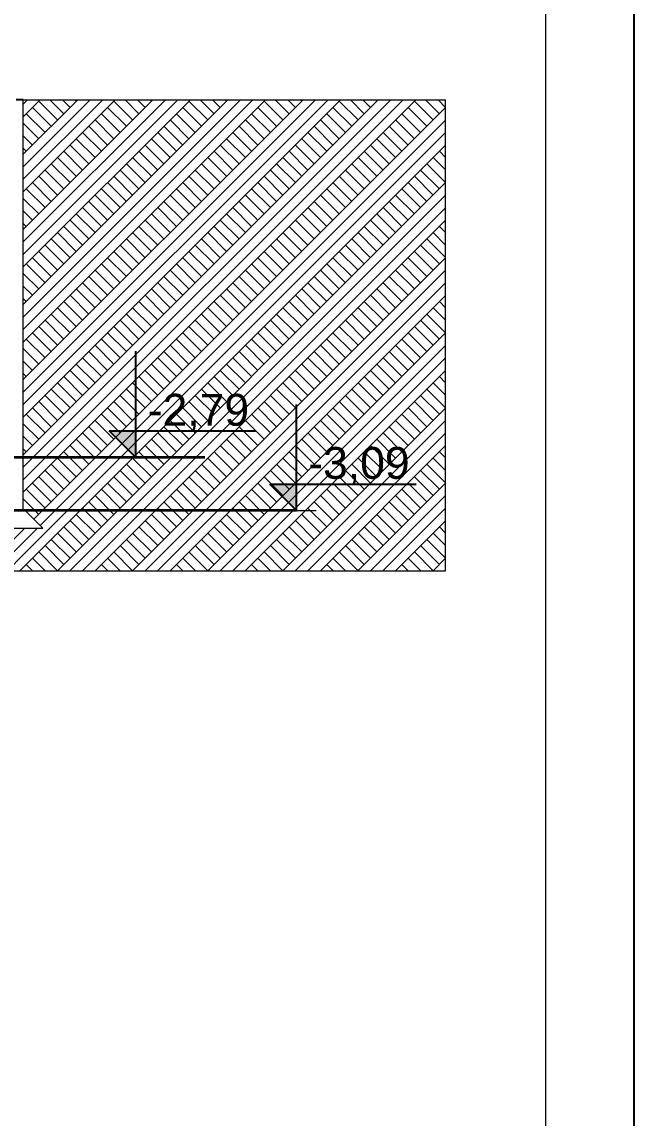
# Model space of a CAD drawing. Header units: millimetres. Extents: x 4647 to 73915, y -13612 to -8141.
# Drawn here: x 23422 to 23768, y -11726 to -11107 of the extents above; entities that cross this region are included whole.
import ezdxf

# ---------------------------------------------------------------- set-up
doc = ezdxf.new("R2010")
doc.units = ezdxf.units.MM
for name, color, linetype in [('2D - Ogólne', 7, 'Continuous'), ('Konstrukcja - Ściany zew', 7, 'Continuous'), ('Sytuacja - Teren', 7, 'Continuous'), ('Wymiarowanie - Ogólne', 7, 'Continuous')]:
    doc.layers.add(name, color=color, linetype=linetype)
doc.layers.add('a_wymiary', color=250, linetype='Continuous', lineweight=9)
doc.layers.add('Opisy - Tekst_Nr_Pióra__1', color=7, linetype='Continuous', lineweight=13)
doc.styles.add('GENERATED_STYLE_4', font='arial.ttf')

msp = doc.modelspace()

# ---------------------------------------------------------------- hatches: boundary and pattern name
at = {"layer": 'Wymiarowanie - Ogólne', "linetype": 'Continuous', "lineweight": 25}
for points in [[(23486.72, -11352.57), (23471.72, -11337.57), (23486.72, -11337.57)], [(23577.39, -11382.57), (23562.39, -11367.57), (23577.39, -11367.57)]]:
    msp.add_hatch(color=161, dxfattribs=at).paths.add_polyline_path(points, flags=0)

# ---------------------------------------------------------------- linework, layer by layer
msp.add_lwpolyline([(21668.14, -12577.97), (23768.14, -12577.97), (23768.14, -9607.97), (21668.14, -9607.97)], close=True)
at = {"layer": '2D - Ogólne', "color": 5, "lineweight": 35}
for p, q in [((23525.76, -11352.57), (23351.35, -11352.57)), ((23577.39, -11382.57), (23351.35, -11382.57))]:
    msp.add_line(p, q, dxfattribs=at)
at = {"layer": 'a_wymiary'}
for p, q in [((23423.14, -11150.57), (23419.14, -11150.57)), ((23423.14, -11382.57), (23423.14, -11150.57)), ((23421.64, -11382.57), (23423.14, -11382.57))]:
    msp.add_line(p, q, dxfattribs=at)
at = {"layer": 'Konstrukcja - Ściany zew', "color": 8, "lineweight": 13}
for p, q in [((23364.14, -11382.57), (23424.14, -11382.57)), ((23434.14, -11392.57), (23424.14, -11382.57)), ((23354.14, -11392.57), (23434.14, -11392.57))]:
    msp.add_line(p, q, dxfattribs=at)
at = {"layer": 'Konstrukcja - Ściany zew', "color": 251, "linetype": 'Continuous', "lineweight": 15}
msp.add_line((23427.49, -11391.24), (23427.49, -11391.24), dxfattribs=at)
at = {"layer": 'Opisy - Tekst_Nr_Pióra__1', "linetype": 'Continuous', "ltscale": 10, "flags": 128}
msp.add_lwpolyline([(23718.14, -12377.97), (21818.14, -12377.97), (21818.14, -9657.97), (23718.14, -9657.97)], close=True, dxfattribs=at)
at = {"layer": 'Sytuacja - Teren'}
msp.add_line((23423.14, -11150.57), (23419.14, -11150.57), dxfattribs=at)
at = {"layer": 'Sytuacja - Teren', "color": 53, "lineweight": 13}
for p, q in [((23423.14, -11150.57), (23661.66, -11150.57)), ((23423.14, -11382.57), (23423.14, -11150.57)), ((23661.66, -11416.57), (23661.66, -11150.57)), ((23423.14, -11382.57), (23424.14, -11382.57)), ((23434.14, -11392.57), (23424.14, -11382.57)), ((23354.14, -11392.57), (23423.14, -11392.57)), ((23423.14, -11392.57), (23434.14, -11392.57)), ((22113.14, -11416.57), (23423.14, -11416.57)), ((23423.14, -11416.57), (23661.66, -11416.57))]:
    msp.add_line(p, q, dxfattribs=at)
at = {"layer": 'Sytuacja - Teren', "color": 41, "linetype": 'Continuous', "lineweight": 13}
for p, q in [((23423.14, -11160.11), (23432.69, -11150.57)), ((23423.14, -11181.32), (23453.9, -11150.57)), ((23423.14, -11202.54), (23475.11, -11150.57)), ((23423.14, -11223.75), (23496.33, -11150.57)), ((23423.14, -11244.96), (23517.54, -11150.57)), ((23423.14, -11266.18), (23538.75, -11150.57)), ((23423.14, -11287.39), (23559.97, -11150.57)), ((23423.14, -11308.6), (23581.18, -11150.57)), ((23423.14, -11329.82), (23602.39, -11150.57)), ((23423.14, -11351.03), (23623.61, -11150.57)), ((23423.14, -11372.24), (23644.82, -11150.57)), ((23423.14, -11153.04), (23425.62, -11150.57)), ((23423.14, -11195.47), (23468.04, -11150.57)), ((23423.14, -11237.89), (23510.47, -11150.57)), ((23423.14, -11280.32), (23552.89, -11150.57)), ((23423.14, -11322.75), (23595.32, -11150.57)), ((23423.14, -11365.17), (23637.75, -11150.57)), ((23423.14, -11188.4), (23460.97, -11150.57)), ((23423.14, -11230.82), (23503.4, -11150.57)), ((23423.14, -11273.25), (23545.82, -11150.57)), ((23423.14, -11315.67), (23588.25, -11150.57)), ((23423.14, -11358.1), (23630.68, -11150.57)), ((23446.05, -11158.42), (23438.19, -11150.57)), ((23449.58, -11154.89), (23445.27, -11150.57)), ((23453.12, -11151.35), (23452.34, -11150.57)), ((23488.47, -11158.42), (23480.62, -11150.57)), ((23492.01, -11154.89), (23487.69, -11150.57)), ((23495.54, -11151.35), (23494.76, -11150.57)), ((23530.9, -11158.42), (23523.05, -11150.57)), ((23534.44, -11154.89), (23530.12, -11150.57)), ((23537.97, -11151.35), (23537.19, -11150.57)), ((23573.33, -11158.42), (23565.47, -11150.57)), ((23576.86, -11154.89), (23572.54, -11150.57)), ((23580.4, -11151.35), (23579.62, -11150.57)), ((23615.75, -11158.42), (23607.9, -11150.57)), ((23619.29, -11154.89), (23614.97, -11150.57)), ((23622.82, -11151.35), (23622.04, -11150.57)), ((23658.18, -11158.42), (23650.33, -11150.57)), ((23661.66, -11154.84), (23657.4, -11150.57)), ((23438.98, -11165.49), (23428.37, -11154.89)), ((23429.09, -11387.51), (23661.66, -11154.94)), ((23442.51, -11161.96), (23431.9, -11151.35)), ((23481.4, -11165.49), (23470.8, -11154.89)), ((23484.94, -11161.96), (23474.33, -11151.35)), ((23523.83, -11165.49), (23513.22, -11154.89)), ((23527.36, -11161.96), (23516.76, -11151.35)), ((23566.26, -11165.49), (23555.65, -11154.89)), ((23569.79, -11161.96), (23559.18, -11151.35)), ((23608.68, -11165.49), (23598.07, -11154.89)), ((23612.22, -11161.96), (23601.61, -11151.35)), ((23651.11, -11165.49), (23640.5, -11154.89)), ((23654.64, -11161.96), (23644.04, -11151.35)), ((23435.44, -11169.03), (23424.83, -11158.42)), ((23432.62, -11391.05), (23661.66, -11162.01)), ((23474.33, -11172.56), (23463.72, -11161.96)), ((23477.87, -11169.03), (23467.26, -11158.42)), ((23516.76, -11172.56), (23506.15, -11161.96)), ((23520.29, -11169.03), (23509.69, -11158.42)), ((23559.18, -11172.56), (23548.58, -11161.96)), ((23562.72, -11169.03), (23552.11, -11158.42)), ((23601.61, -11172.56), (23591, -11161.96)), ((23605.15, -11169.03), (23594.54, -11158.42)), ((23644.04, -11172.56), (23633.43, -11161.96)), ((23647.57, -11169.03), (23636.97, -11158.42)), ((23431.9, -11172.56), (23423.14, -11163.8)), ((23423.14, -11407.6), (23661.66, -11169.08)), ((23467.26, -11179.63), (23456.65, -11169.03)), ((23470.8, -11176.1), (23460.19, -11165.49)), ((23509.69, -11179.63), (23499.08, -11169.03)), ((23513.22, -11176.1), (23502.62, -11165.49)), ((23552.11, -11179.63), (23541.51, -11169.03)), ((23555.65, -11176.1), (23545.04, -11165.49)), ((23594.54, -11179.63), (23583.93, -11169.03)), ((23598.07, -11176.1), (23587.47, -11165.49)), ((23636.97, -11179.63), (23626.36, -11169.03)), ((23640.5, -11176.1), (23629.89, -11165.49)), ((23428.37, -11176.1), (23423.14, -11170.87)), ((23463.72, -11183.17), (23453.12, -11172.56)), ((23506.15, -11183.17), (23495.54, -11172.56)), ((23548.58, -11183.17), (23537.97, -11172.56)), ((23591, -11183.17), (23580.4, -11172.56)), ((23633.43, -11183.17), (23622.82, -11172.56)), ((23423.14, -11414.67), (23661.66, -11176.15)), ((23424.83, -11179.63), (23423.14, -11177.95)), ((23456.65, -11190.24), (23446.05, -11179.63)), ((23460.19, -11186.71), (23449.58, -11176.1)), ((23499.08, -11190.24), (23488.47, -11179.63)), ((23502.62, -11186.71), (23492.01, -11176.1)), ((23541.51, -11190.24), (23530.9, -11179.63)), ((23545.04, -11186.71), (23534.44, -11176.1)), ((23583.93, -11190.24), (23573.33, -11179.63)), ((23587.47, -11186.71), (23576.86, -11176.1)), ((23626.36, -11190.24), (23615.75, -11179.63)), ((23629.89, -11186.71), (23619.29, -11176.1)), ((23661.66, -11183.12), (23658.18, -11179.63)), ((23449.58, -11197.31), (23438.98, -11186.71)), ((23453.12, -11193.78), (23442.51, -11183.17)), ((23492.01, -11197.31), (23481.4, -11186.71)), ((23495.54, -11193.78), (23484.94, -11183.17)), ((23534.44, -11197.31), (23523.83, -11186.71)), ((23537.97, -11193.78), (23527.36, -11183.17)), ((23576.86, -11197.31), (23566.26, -11186.71)), ((23580.4, -11193.78), (23569.79, -11183.17)), ((23619.29, -11197.31), (23608.68, -11186.71)), ((23622.82, -11193.78), (23612.22, -11183.17)), ((23661.66, -11197.26), (23651.11, -11186.71)), ((23661.66, -11190.19), (23654.64, -11183.17)), ((23442.51, -11204.38), (23431.9, -11193.78)), ((23446.05, -11200.85), (23435.44, -11190.24)), ((23484.94, -11204.38), (23474.33, -11193.78)), ((23488.47, -11200.85), (23477.87, -11190.24)), ((23527.36, -11204.38), (23516.76, -11193.78)), ((23530.9, -11200.85), (23520.29, -11190.24)), ((23569.79, -11204.38), (23559.18, -11193.78)), ((23573.33, -11200.85), (23562.72, -11190.24)), ((23612.22, -11204.38), (23601.61, -11193.78)), ((23615.75, -11200.85), (23605.15, -11190.24)), ((23654.64, -11204.38), (23644.04, -11193.78)), ((23658.18, -11200.85), (23647.57, -11190.24)), ((23438.98, -11207.92), (23428.37, -11197.31)), ((23442.46, -11416.57), (23661.66, -11197.36)), ((23481.4, -11207.92), (23470.8, -11197.31)), ((23523.83, -11207.92), (23513.22, -11197.31)), ((23566.26, -11207.92), (23555.65, -11197.31)), ((23608.68, -11207.92), (23598.07, -11197.31)), ((23651.11, -11207.92), (23640.5, -11197.31)), ((23431.9, -11214.99), (23423.14, -11206.23)), ((23435.44, -11211.45), (23424.83, -11200.85)), ((23449.53, -11416.57), (23661.66, -11204.43)), ((23474.33, -11214.99), (23463.72, -11204.38)), ((23477.87, -11211.45), (23467.26, -11200.85)), ((23516.76, -11214.99), (23506.15, -11204.38)), ((23520.29, -11211.45), (23509.69, -11200.85)), ((23559.18, -11214.99), (23548.58, -11204.38)), ((23562.72, -11211.45), (23552.11, -11200.85)), ((23601.61, -11214.99), (23591, -11204.38)), ((23605.15, -11211.45), (23594.54, -11200.85)), ((23644.04, -11214.99), (23633.43, -11204.38)), ((23647.57, -11211.45), (23636.97, -11200.85)), ((23456.6, -11416.57), (23661.66, -11211.5)), ((23467.26, -11222.06), (23456.65, -11211.45)), ((23470.8, -11218.53), (23460.19, -11207.92)), ((23509.69, -11222.06), (23499.08, -11211.45)), ((23513.22, -11218.53), (23502.62, -11207.92)), ((23552.11, -11222.06), (23541.51, -11211.45)), ((23555.65, -11218.53), (23545.04, -11207.92)), ((23594.54, -11222.06), (23583.93, -11211.45)), ((23598.07, -11218.53), (23587.47, -11207.92)), ((23636.97, -11222.06), (23626.36, -11211.45)), ((23640.5, -11218.53), (23629.89, -11207.92)), ((23428.37, -11218.53), (23423.14, -11213.3)), ((23460.19, -11229.13), (23449.58, -11218.53)), ((23463.72, -11225.6), (23453.12, -11214.99)), ((23463.67, -11416.57), (23661.66, -11218.58)), ((23502.62, -11229.13), (23492.01, -11218.53)), ((23506.15, -11225.6), (23495.54, -11214.99)), ((23545.04, -11229.13), (23534.44, -11218.53)), ((23548.58, -11225.6), (23537.97, -11214.99)), ((23587.47, -11229.13), (23576.86, -11218.53)), ((23591, -11225.6), (23580.4, -11214.99)), ((23629.89, -11229.13), (23619.29, -11218.53)), ((23633.43, -11225.6), (23622.82, -11214.99)), ((23424.83, -11222.06), (23423.14, -11220.37)), ((23456.65, -11232.67), (23446.05, -11222.06)), ((23499.08, -11232.67), (23488.47, -11222.06)), ((23541.51, -11232.67), (23530.9, -11222.06)), ((23583.93, -11232.67), (23573.33, -11222.06)), ((23626.36, -11232.67), (23615.75, -11222.06)), ((23661.66, -11225.55), (23658.18, -11222.06)), ((23449.58, -11239.74), (23438.98, -11229.13)), ((23453.12, -11236.2), (23442.51, -11225.6)), ((23492.01, -11239.74), (23481.4, -11229.13)), ((23495.54, -11236.2), (23484.94, -11225.6)), ((23534.44, -11239.74), (23523.83, -11229.13)), ((23537.97, -11236.2), (23527.36, -11225.6)), ((23576.86, -11239.74), (23566.26, -11229.13)), ((23580.4, -11236.2), (23569.79, -11225.6)), ((23619.29, -11239.74), (23608.68, -11229.13)), ((23622.82, -11236.2), (23612.22, -11225.6)), ((23661.66, -11239.69), (23651.11, -11229.13)), ((23661.66, -11232.62), (23654.64, -11225.6)), ((23442.51, -11246.81), (23431.9, -11236.2)), ((23446.05, -11243.27), (23435.44, -11232.67)), ((23484.94, -11246.81), (23474.33, -11236.2)), ((23488.47, -11243.27), (23477.87, -11232.67)), ((23527.36, -11246.81), (23516.76, -11236.2)), ((23530.9, -11243.27), (23520.29, -11232.67)), ((23569.79, -11246.81), (23559.18, -11236.2)), ((23573.33, -11243.27), (23562.72, -11232.67)), ((23612.22, -11246.81), (23601.61, -11236.2)), ((23615.75, -11243.27), (23605.15, -11232.67)), ((23654.64, -11246.81), (23644.04, -11236.2)), ((23658.18, -11243.27), (23647.57, -11232.67)), ((23435.44, -11253.88), (23424.83, -11243.27)), ((23438.98, -11250.35), (23428.37, -11239.74)), ((23477.87, -11253.88), (23467.26, -11243.27)), ((23481.4, -11250.35), (23470.8, -11239.74)), ((23484.88, -11416.57), (23661.66, -11239.79)), ((23520.29, -11253.88), (23509.69, -11243.27)), ((23523.83, -11250.35), (23513.22, -11239.74)), ((23562.72, -11253.88), (23552.11, -11243.27)), ((23566.26, -11250.35), (23555.65, -11239.74)), ((23605.15, -11253.88), (23594.54, -11243.27)), ((23608.68, -11250.35), (23598.07, -11239.74)), ((23647.57, -11253.88), (23636.97, -11243.27)), ((23651.11, -11250.35), (23640.5, -11239.74)), ((23431.9, -11257.42), (23423.14, -11248.66)), ((23474.33, -11257.42), (23463.72, -11246.81)), ((23491.96, -11416.57), (23661.66, -11246.86)), ((23516.76, -11257.42), (23506.15, -11246.81)), ((23559.18, -11257.42), (23548.58, -11246.81)), ((23601.61, -11257.42), (23591, -11246.81)), ((23644.04, -11257.42), (23633.43, -11246.81)), ((23428.37, -11260.95), (23423.14, -11255.73)), ((23467.26, -11264.49), (23456.65, -11253.88)), ((23470.8, -11260.95), (23460.19, -11250.35)), ((23499.03, -11416.57), (23661.66, -11253.93)), ((23509.69, -11264.49), (23499.08, -11253.88)), ((23513.22, -11260.95), (23502.62, -11250.35)), ((23552.11, -11264.49), (23541.51, -11253.88)), ((23555.65, -11260.95), (23545.04, -11250.35)), ((23594.54, -11264.49), (23583.93, -11253.88)), ((23598.07, -11260.95), (23587.47, -11250.35)), ((23636.97, -11264.49), (23626.36, -11253.88)), ((23640.5, -11260.95), (23629.89, -11250.35)), ((23460.19, -11271.56), (23449.58, -11260.95)), ((23463.72, -11268.02), (23453.12, -11257.42)), ((23502.62, -11271.56), (23492.01, -11260.95)), ((23506.15, -11268.02), (23495.54, -11257.42)), ((23506.1, -11416.57), (23661.66, -11261)), ((23545.04, -11271.56), (23534.44, -11260.95)), ((23548.58, -11268.02), (23537.97, -11257.42)), ((23587.47, -11271.56), (23576.86, -11260.95)), ((23591, -11268.02), (23580.4, -11257.42)), ((23629.89, -11271.56), (23619.29, -11260.95)), ((23633.43, -11268.02), (23622.82, -11257.42)), ((23424.83, -11264.49), (23423.14, -11262.8)), ((23453.12, -11278.63), (23442.51, -11268.02)), ((23456.65, -11275.09), (23446.05, -11264.49)), ((23495.54, -11278.63), (23484.94, -11268.02)), ((23499.08, -11275.09), (23488.47, -11264.49)), ((23537.97, -11278.63), (23527.36, -11268.02)), ((23541.51, -11275.09), (23530.9, -11264.49)), ((23580.4, -11278.63), (23569.79, -11268.02)), ((23583.93, -11275.09), (23573.33, -11264.49)), ((23622.82, -11278.63), (23612.22, -11268.02)), ((23626.36, -11275.09), (23615.75, -11264.49)), ((23661.66, -11275.04), (23654.64, -11268.02)), ((23661.66, -11267.97), (23658.18, -11264.49)), ((23449.58, -11282.17), (23438.98, -11271.56)), ((23492.01, -11282.17), (23481.4, -11271.56)), ((23534.44, -11282.17), (23523.83, -11271.56)), ((23576.86, -11282.17), (23566.26, -11271.56)), ((23619.29, -11282.17), (23608.68, -11271.56)), ((23661.66, -11282.11), (23651.11, -11271.56)), ((23442.51, -11289.24), (23431.9, -11278.63)), ((23446.05, -11285.7), (23435.44, -11275.09)), ((23484.94, -11289.24), (23474.33, -11278.63)), ((23488.47, -11285.7), (23477.87, -11275.09)), ((23527.36, -11289.24), (23516.76, -11278.63)), ((23530.9, -11285.7), (23520.29, -11275.09)), ((23569.79, -11289.24), (23559.18, -11278.63)), ((23573.33, -11285.7), (23562.72, -11275.09)), ((23612.22, -11289.24), (23601.61, -11278.63)), ((23615.75, -11285.7), (23605.15, -11275.09)), ((23654.64, -11289.24), (23644.04, -11278.63)), ((23658.18, -11285.7), (23647.57, -11275.09)), ((23435.44, -11296.31), (23424.83, -11285.7)), ((23438.98, -11292.77), (23428.37, -11282.17)), ((23477.87, -11296.31), (23467.26, -11285.7)), ((23481.4, -11292.77), (23470.8, -11282.17)), ((23520.29, -11296.31), (23509.69, -11285.7)), ((23523.83, -11292.77), (23513.22, -11282.17)), ((23527.31, -11416.57), (23661.66, -11282.22)), ((23562.72, -11296.31), (23552.11, -11285.7)), ((23566.26, -11292.77), (23555.65, -11282.17)), ((23605.15, -11296.31), (23594.54, -11285.7)), ((23608.68, -11292.77), (23598.07, -11282.17)), ((23647.57, -11296.31), (23636.97, -11285.7)), ((23651.11, -11292.77), (23640.5, -11282.17)), ((23431.9, -11299.84), (23423.14, -11291.08)), ((23470.8, -11303.38), (23460.19, -11292.77)), ((23474.33, -11299.84), (23463.72, -11289.24)), ((23513.22, -11303.38), (23502.62, -11292.77)), ((23516.76, -11299.84), (23506.15, -11289.24)), ((23534.38, -11416.57), (23661.66, -11289.29)), ((23555.65, -11303.38), (23545.04, -11292.77)), ((23559.18, -11299.84), (23548.58, -11289.24)), ((23598.07, -11303.38), (23587.47, -11292.77)), ((23601.61, -11299.84), (23591, -11289.24)), ((23640.5, -11303.38), (23629.89, -11292.77)), ((23644.04, -11299.84), (23633.43, -11289.24)), ((23428.37, -11303.38), (23423.14, -11298.15)), ((23467.26, -11306.91), (23456.65, -11296.31)), ((23509.69, -11306.91), (23499.08, -11296.31)), ((23541.45, -11416.57), (23661.66, -11296.36)), ((23552.11, -11306.91), (23541.51, -11296.31)), ((23594.54, -11306.91), (23583.93, -11296.31)), ((23636.97, -11306.91), (23626.36, -11296.31)), ((23424.83, -11306.91), (23423.14, -11305.22)), ((23460.19, -11313.99), (23449.58, -11303.38)), ((23463.72, -11310.45), (23453.12, -11299.84)), ((23502.62, -11313.99), (23492.01, -11303.38)), ((23506.15, -11310.45), (23495.54, -11299.84)), ((23545.04, -11313.99), (23534.44, -11303.38)), ((23548.58, -11310.45), (23537.97, -11299.84)), ((23548.52, -11416.57), (23661.66, -11303.43)), ((23587.47, -11313.99), (23576.86, -11303.38)), ((23591, -11310.45), (23580.4, -11299.84)), ((23629.89, -11313.99), (23619.29, -11303.38)), ((23633.43, -11310.45), (23622.82, -11299.84)), ((23453.12, -11321.06), (23442.51, -11310.45)), ((23456.65, -11317.52), (23446.05, -11306.91)), ((23495.54, -11321.06), (23484.94, -11310.45)), ((23499.08, -11317.52), (23488.47, -11306.91)), ((23537.97, -11321.06), (23527.36, -11310.45)), ((23541.51, -11317.52), (23530.9, -11306.91)), ((23580.4, -11321.06), (23569.79, -11310.45)), ((23583.93, -11317.52), (23573.33, -11306.91)), ((23622.82, -11321.06), (23612.22, -11310.45)), ((23626.36, -11317.52), (23615.75, -11306.91)), ((23661.66, -11317.47), (23654.64, -11310.45)), ((23661.66, -11310.4), (23658.18, -11306.91)), ((23446.05, -11328.13), (23435.44, -11317.52)), ((23449.58, -11324.59), (23438.98, -11313.99)), ((23488.47, -11328.13), (23477.87, -11317.52)), ((23492.01, -11324.59), (23481.4, -11313.99)), ((23530.9, -11328.13), (23520.29, -11317.52)), ((23534.44, -11324.59), (23523.83, -11313.99)), ((23573.33, -11328.13), (23562.72, -11317.52)), ((23576.86, -11324.59), (23566.26, -11313.99)), ((23615.75, -11328.13), (23605.15, -11317.52)), ((23619.29, -11324.59), (23608.68, -11313.99)), ((23658.18, -11328.13), (23647.57, -11317.52)), ((23661.66, -11324.54), (23651.11, -11313.99)), ((23442.51, -11331.66), (23431.9, -11321.06)), ((23484.94, -11331.66), (23474.33, -11321.06)), ((23527.36, -11331.66), (23516.76, -11321.06)), ((23569.79, -11331.66), (23559.18, -11321.06)), ((23612.22, -11331.66), (23601.61, -11321.06)), ((23654.64, -11331.66), (23644.04, -11321.06)), ((23435.44, -11338.73), (23424.83, -11328.13)), ((23438.98, -11335.2), (23428.37, -11324.59)), ((23477.87, -11338.73), (23467.26, -11328.13)), ((23481.4, -11335.2), (23470.8, -11324.59)), ((23520.29, -11338.73), (23509.69, -11328.13)), ((23523.83, -11335.2), (23513.22, -11324.59)), ((23562.72, -11338.73), (23552.11, -11328.13)), ((23566.26, -11335.2), (23555.65, -11324.59)), ((23569.74, -11416.57), (23661.66, -11324.64)), ((23605.15, -11338.73), (23594.54, -11328.13)), ((23608.68, -11335.2), (23598.07, -11324.59)), ((23647.57, -11338.73), (23636.97, -11328.13)), ((23651.11, -11335.2), (23640.5, -11324.59)), ((23431.9, -11342.27), (23423.14, -11333.51)), ((23470.8, -11345.8), (23460.19, -11335.2)), ((23474.33, -11342.27), (23463.72, -11331.66)), ((23513.22, -11345.8), (23502.62, -11335.2)), ((23516.76, -11342.27), (23506.15, -11331.66)), ((23555.65, -11345.8), (23545.04, -11335.2)), ((23559.18, -11342.27), (23548.58, -11331.66)), ((23576.81, -11416.57), (23661.66, -11331.71)), ((23598.07, -11345.8), (23587.47, -11335.2)), ((23601.61, -11342.27), (23591, -11331.66)), ((23640.5, -11345.8), (23629.89, -11335.2)), ((23644.04, -11342.27), (23633.43, -11331.66)), ((23428.37, -11345.8), (23423.14, -11340.58)), ((23463.72, -11352.88), (23453.12, -11342.27)), ((23467.26, -11349.34), (23456.65, -11338.73)), ((23506.15, -11352.88), (23495.54, -11342.27)), ((23509.69, -11349.34), (23499.08, -11338.73)), ((23548.58, -11352.88), (23537.97, -11342.27)), ((23552.11, -11349.34), (23541.51, -11338.73)), ((23591, -11352.88), (23580.4, -11342.27)), ((23583.88, -11416.57), (23661.66, -11338.78)), ((23594.54, -11349.34), (23583.93, -11338.73)), ((23633.43, -11352.88), (23622.82, -11342.27)), ((23636.97, -11349.34), (23626.36, -11338.73)), ((23424.83, -11349.34), (23423.14, -11347.65)), ((23460.19, -11356.41), (23449.58, -11345.8)), ((23502.62, -11356.41), (23492.01, -11345.8)), ((23545.04, -11356.41), (23534.44, -11345.8)), ((23587.47, -11356.41), (23576.86, -11345.8)), ((23590.95, -11416.57), (23661.66, -11345.86)), ((23629.89, -11356.41), (23619.29, -11345.8)), ((23453.12, -11363.48), (23442.51, -11352.88)), ((23456.65, -11359.95), (23446.05, -11349.34)), ((23495.54, -11363.48), (23484.94, -11352.88)), ((23499.08, -11359.95), (23488.47, -11349.34)), ((23537.97, -11363.48), (23527.36, -11352.88)), ((23541.51, -11359.95), (23530.9, -11349.34)), ((23580.4, -11363.48), (23569.79, -11352.88)), ((23583.93, -11359.95), (23573.33, -11349.34)), ((23622.82, -11363.48), (23612.22, -11352.88)), ((23626.36, -11359.95), (23615.75, -11349.34)), ((23661.66, -11359.9), (23654.64, -11352.88)), ((23661.66, -11352.83), (23658.18, -11349.34)), ((23446.05, -11370.55), (23435.44, -11359.95)), ((23449.58, -11367.02), (23438.98, -11356.41)), ((23488.47, -11370.55), (23477.87, -11359.95)), ((23492.01, -11367.02), (23481.4, -11356.41)), ((23530.9, -11370.55), (23520.29, -11359.95)), ((23534.44, -11367.02), (23523.83, -11356.41)), ((23573.33, -11370.55), (23562.72, -11359.95)), ((23576.86, -11367.02), (23566.26, -11356.41)), ((23615.75, -11370.55), (23605.15, -11359.95)), ((23619.29, -11367.02), (23608.68, -11356.41)), ((23658.18, -11370.55), (23647.57, -11359.95)), ((23661.66, -11366.97), (23651.11, -11356.41)), ((23438.98, -11377.62), (23428.37, -11367.02)), ((23442.51, -11374.09), (23431.9, -11363.48)), ((23481.4, -11377.62), (23470.8, -11367.02)), ((23484.94, -11374.09), (23474.33, -11363.48)), ((23523.83, -11377.62), (23513.22, -11367.02)), ((23527.36, -11374.09), (23516.76, -11363.48)), ((23566.26, -11377.62), (23555.65, -11367.02)), ((23569.79, -11374.09), (23559.18, -11363.48)), ((23608.68, -11377.62), (23598.07, -11367.02)), ((23612.22, -11374.09), (23601.61, -11363.48)), ((23612.16, -11416.57), (23661.66, -11367.07)), ((23651.11, -11377.62), (23640.5, -11367.02)), ((23654.64, -11374.09), (23644.04, -11363.48)), ((23435.44, -11381.16), (23424.83, -11370.55)), ((23477.87, -11381.16), (23467.26, -11370.55)), ((23520.29, -11381.16), (23509.69, -11370.55)), ((23562.72, -11381.16), (23552.11, -11370.55)), ((23605.15, -11381.16), (23594.54, -11370.55)), ((23647.57, -11381.16), (23636.97, -11370.55)), ((23431.9, -11384.7), (23423.14, -11375.94)), ((23470.8, -11388.23), (23460.19, -11377.62)), ((23474.33, -11384.7), (23463.72, -11374.09)), ((23513.22, -11388.23), (23502.62, -11377.62)), ((23516.76, -11384.7), (23506.15, -11374.09)), ((23555.65, -11388.23), (23545.04, -11377.62)), ((23559.18, -11384.7), (23548.58, -11374.09)), ((23598.07, -11388.23), (23587.47, -11377.62)), ((23601.61, -11384.7), (23591, -11374.09)), ((23619.23, -11416.57), (23661.66, -11374.14)), ((23640.5, -11388.23), (23629.89, -11377.62)), ((23644.04, -11384.7), (23633.43, -11374.09)), ((23463.72, -11395.3), (23453.12, -11384.7)), ((23467.26, -11391.77), (23456.65, -11381.16)), ((23506.15, -11395.3), (23495.54, -11384.7)), ((23509.69, -11391.77), (23499.08, -11381.16)), ((23548.58, -11395.3), (23537.97, -11384.7)), ((23552.11, -11391.77), (23541.51, -11381.16)), ((23591, -11395.3), (23580.4, -11384.7)), ((23594.54, -11391.77), (23583.93, -11381.16)), ((23633.43, -11395.3), (23622.82, -11384.7)), ((23626.31, -11416.57), (23661.66, -11381.21)), ((23636.97, -11391.77), (23626.36, -11381.16)), ((23456.65, -11402.37), (23446.05, -11391.77)), ((23460.19, -11398.84), (23449.58, -11388.23)), ((23499.08, -11402.37), (23488.47, -11391.77)), ((23502.62, -11398.84), (23492.01, -11388.23)), ((23541.51, -11402.37), (23530.9, -11391.77)), ((23545.04, -11398.84), (23534.44, -11388.23)), ((23583.93, -11402.37), (23573.33, -11391.77)), ((23587.47, -11398.84), (23576.86, -11388.23)), ((23626.36, -11402.37), (23615.75, -11391.77)), ((23629.89, -11398.84), (23619.29, -11388.23)), ((23633.38, -11416.57), (23661.66, -11388.28)), ((23661.66, -11395.25), (23658.18, -11391.77)), ((23400.03, -11416.57), (23423.14, -11393.46)), ((23423.14, -11393.46), (23424.03, -11392.57)), ((23423.14, -11400.53), (23431.1, -11392.57)), ((23453.12, -11405.91), (23442.51, -11395.3)), ((23495.54, -11405.91), (23484.94, -11395.3)), ((23537.97, -11405.91), (23527.36, -11395.3)), ((23580.4, -11405.91), (23569.79, -11395.3)), ((23622.82, -11405.91), (23612.22, -11395.3)), ((23661.66, -11402.32), (23654.64, -11395.3)), ((23407.1, -11416.57), (23423.14, -11400.53)), ((23446.05, -11412.98), (23435.44, -11402.37)), ((23449.58, -11409.44), (23438.98, -11398.84)), ((23488.47, -11412.98), (23477.87, -11402.37)), ((23492.01, -11409.44), (23481.4, -11398.84)), ((23530.9, -11412.98), (23520.29, -11402.37)), ((23534.44, -11409.44), (23523.83, -11398.84)), ((23573.33, -11412.98), (23562.72, -11402.37)), ((23576.86, -11409.44), (23566.26, -11398.84)), ((23615.75, -11412.98), (23605.15, -11402.37)), ((23619.29, -11409.44), (23608.68, -11398.84)), ((23658.18, -11412.98), (23647.57, -11402.37)), ((23661.66, -11409.39), (23651.11, -11398.84)), ((23414.17, -11416.57), (23423.14, -11407.6)), ((23435.49, -11416.57), (23428.37, -11409.44)), ((23442.51, -11416.52), (23431.9, -11405.91)), ((23477.92, -11416.57), (23470.8, -11409.44)), ((23484.94, -11416.52), (23474.33, -11405.91)), ((23520.35, -11416.57), (23513.22, -11409.44)), ((23527.36, -11416.52), (23516.76, -11405.91)), ((23562.77, -11416.57), (23555.65, -11409.44)), ((23569.79, -11416.52), (23559.18, -11405.91)), ((23605.2, -11416.57), (23598.07, -11409.44)), ((23612.22, -11416.52), (23601.61, -11405.91)), ((23647.63, -11416.57), (23640.5, -11409.44)), ((23654.64, -11416.52), (23644.04, -11405.91)), ((23654.59, -11416.57), (23661.66, -11409.49)), ((23421.25, -11416.57), (23423.14, -11414.67)), ((23428.42, -11416.57), (23424.83, -11412.98)), ((23463.78, -11416.57), (23463.72, -11416.52)), ((23470.85, -11416.57), (23467.26, -11412.98)), ((23506.2, -11416.57), (23506.15, -11416.52)), ((23513.28, -11416.57), (23509.69, -11412.98)), ((23548.63, -11416.57), (23548.58, -11416.52)), ((23555.7, -11416.57), (23552.11, -11412.98)), ((23591.06, -11416.57), (23591, -11416.52)), ((23598.13, -11416.57), (23594.54, -11412.98)), ((23633.48, -11416.57), (23633.43, -11416.52)), ((23640.55, -11416.57), (23636.97, -11412.98)), ((23661.66, -11416.57), (23661.66, -11416.57))]:
    msp.add_line(p, q, dxfattribs=at)
at = {"layer": 'Wymiarowanie - Ogólne', "color": 161, "lineweight": 25}
for p, q in [((23486.72, -11352.57), (23486.72, -11292.57)), ((23577.39, -11382.57), (23577.39, -11322.57)), ((23486.72, -11352.57), (23471.72, -11337.57)), ((23471.72, -11337.57), (23486.72, -11337.57)), ((23486.72, -11337.57), (23554.32, -11337.57)), ((23577.39, -11382.57), (23562.39, -11367.57)), ((23562.39, -11367.57), (23577.39, -11367.57)), ((23577.39, -11367.57), (23644.99, -11367.57))]:
    msp.add_line(p, q, dxfattribs=at)
at = {"layer": 'Wymiarowanie - Ogólne', "color": 151, "lineweight": 20}
for p, q in [((23486.72, -11352.57), (23475.47, -11352.57)), ((23486.72, -11352.57), (23497.97, -11352.57)), ((23577.39, -11382.57), (23566.14, -11382.57)), ((23577.39, -11382.57), (23588.64, -11382.57))]:
    msp.add_line(p, q, dxfattribs=at)

# ---------------------------------------------------------------- texts
at = {"layer": 'Wymiarowanie - Ogólne', "color": 5, "style": 'GENERATED_STYLE_4'}
for s, p in [('-2,79', (23493.43, -11334.64)), ('-3,09', (23584.09, -11364.64))]:
    msp.add_text(s, height=18, dxfattribs=at).set_placement(p)

doc.saveas('drawing.dxf')
